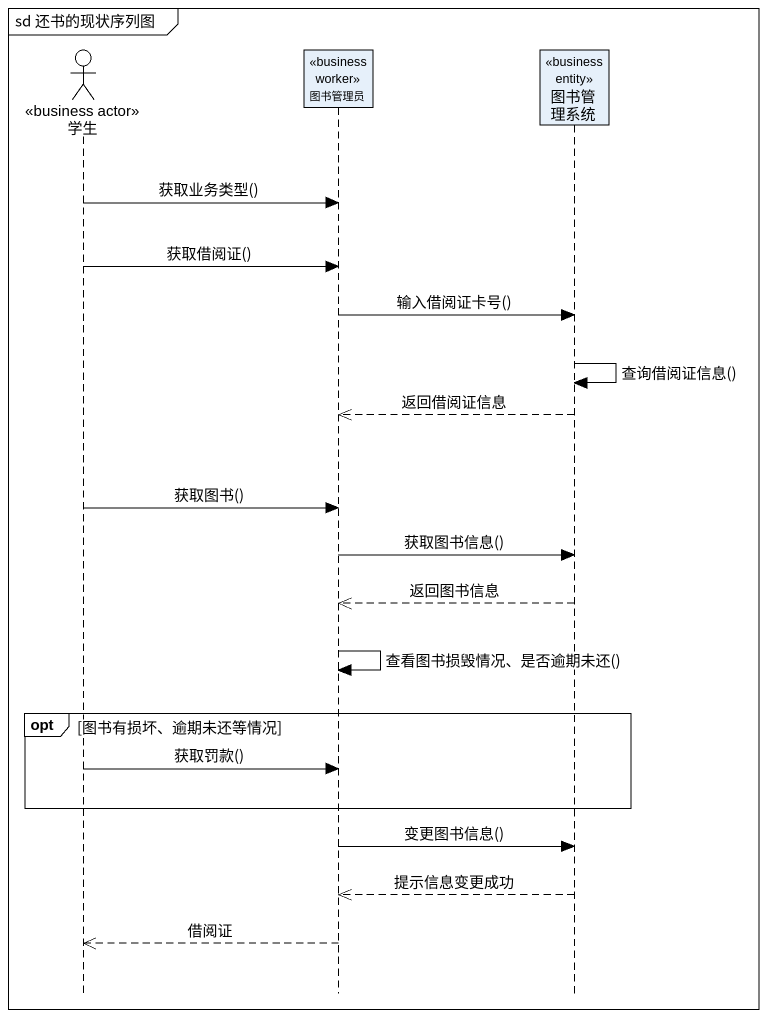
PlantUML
@startuml
mainframe sd 还书的现状序列图
hide footbox
actor 学生 <<business actor>>
participant 图书管理员 <<business worker>>
participant 图书管理系统 <<business entity>>

学生 -> 图书管理员 : 获取业务类型()
学生 -> 图书管理员 : 获取借阅证()
图书管理员 -> 图书管理系统 : 输入借阅证卡号()
图书管理系统 -> 图书管理系统 : 查询借阅证信息()
图书管理系统 -->> 图书管理员 : 返回借阅证信息
学生 -> 图书管理员 : 获取图书()
图书管理员 -> 图书管理系统 : 获取图书信息()
图书管理系统 -->> 图书管理员 : 返回图书信息
图书管理员 -> 图书管理员 : 查看图书损毁情况、是否逾期未还()
opt 图书有损坏、逾期未还等情况
  学生 -> 图书管理员 : 获取罚款()
end
图书管理员 -> 图书管理系统 : 变更图书信息()
图书管理系统 -->> 图书管理员 : 提示信息变更成功
图书管理员 -->> 学生 : 借阅证
@enduml
